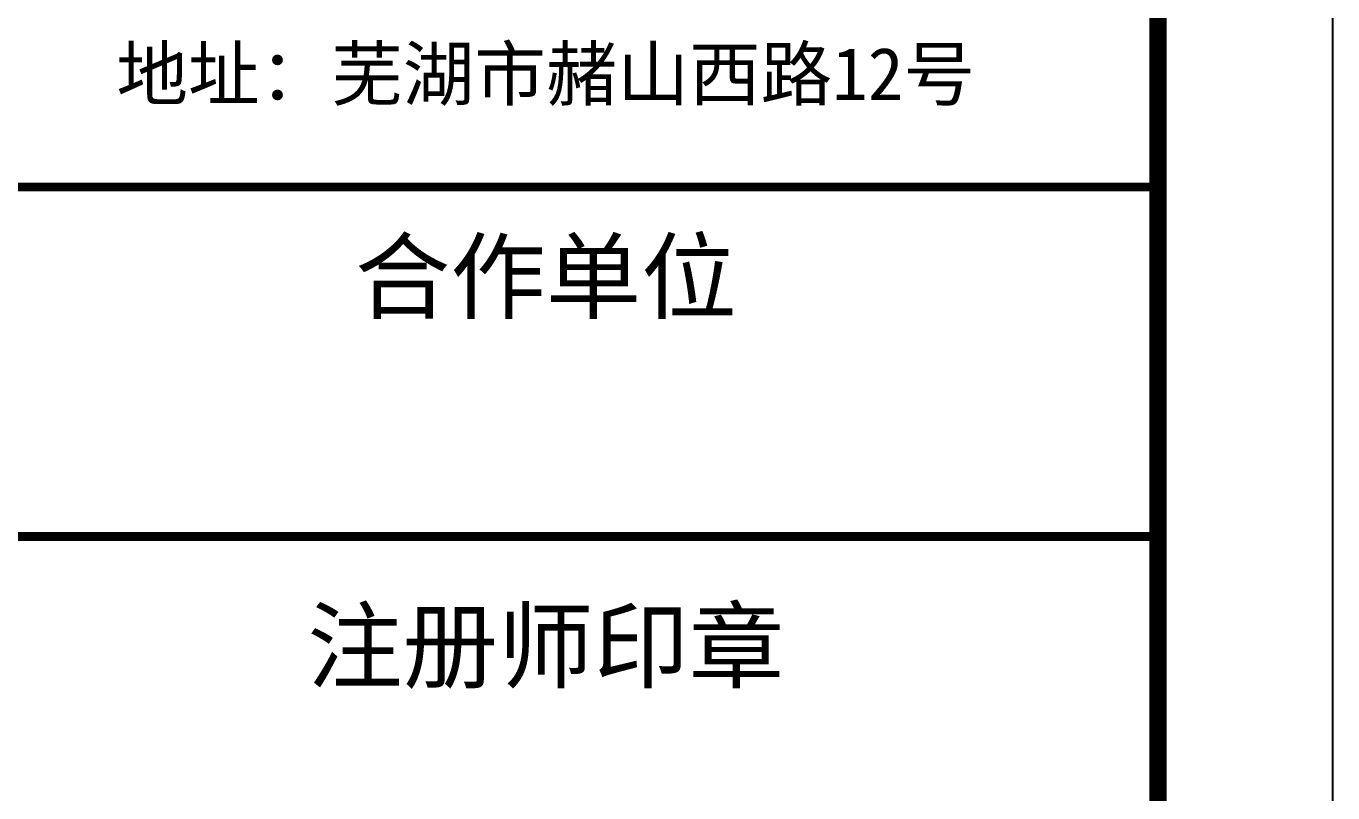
# Model space of a CAD drawing. Extents: x 6827379 to 6887889, y 99218 to 177608.
# Drawn here: x 6884154 to 6887889, y 127425 to 129618 of the extents above; entities that cross this region are included whole.
import ezdxf
from ezdxf.enums import TextEntityAlignment as Align

# ---------------------------------------------------------------- set-up
doc = ezdxf.new("R2010")
doc.units = 0
doc.header["$LTSCALE"] = 1000
doc.header["$MEASUREMENT"] = 0
doc.linetypes.add('CONTINOUS', pattern=[2000000.0, 1000000.0, 1000000.0])
doc.layers.add('A_公框', color=4, linetype='Continuous')
doc.layers.add('校对1', color=2, linetype='Continuous')
doc.styles.add('仿宋GB2312', font='', dxfattribs={"width": 1.5})
doc.styles.add('黑体', font='simhei.ttf')
doc.styles.get('仿宋GB2312').set_extended_font_data('FangSong_GB2312')

# ---------------------------------------------------------------- blocks, each defined once
blk = doc.blocks.new('asdasdsadsads')
for p, q in [((6366598.5, 255303), (6366598.5, 197903)), ((6359598.5, 227528.6), (6366598.5, 227528.6)), ((6359598.5, 225528.6), (6366598.5, 225528.6))]:
    blk.add_line(p, q)
at = {"const_width": 50}
for points in [[(6359598.5, 227528.6), (6366598.5, 227528.6)], [(6359598.5, 225528.6), (6366598.5, 225528.6)]]:
    blk.add_lwpolyline(points, dxfattribs=at)
for s, height, style, p in [('地址：芜湖市赭山西路12号', 300, '仿宋GB2312', (6363098.5, 228025.7)), ('合作单位', 400, '黑体', (6363098.5, 226815)), ('注册师印章', 400, '黑体', (6363098.5, 224702.5))]:
    blk.add_text(s, height=height, dxfattribs=dict(style=style)).set_placement(p, align=Align.CENTER)

msp = doc.modelspace()

# ---------------------------------------------------------------- linework, layer by layer
at = {"layer": 'A_公框', "color": 0, "linetype": 'CONTINOUS'}
msp.add_lwpolyline([(6828368.3, 113845.2), (6887889.5, 113845.2), (6887889.5, 143545.2), (6828368.3, 143545.2)], close=True, dxfattribs=at)
at = {"layer": 'A_公框', "color": 0, "linetype": 'CONTINOUS', "const_width": 50}
msp.add_lwpolyline([(6829618.3, 114345.2), (6887389.5, 114345.2), (6887389.5, 143045.2), (6829618.3, 143045.2)], close=True, dxfattribs=at)

# ---------------------------------------------------------------- block references
at = {"layer": '校对1', "linetype": 'CONTINOUS', "xscale": 0.5, "yscale": 0.5, "zscale": 0.5}
msp.add_blockref('asdasdsadsads', (3704090.2, 15393.7), dxfattribs=at)

doc.saveas('drawing.dxf')
